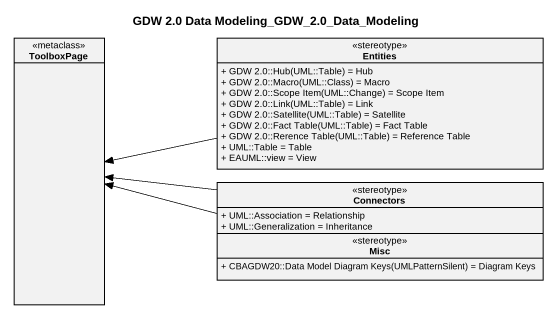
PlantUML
@startuml
title GDW 2.0 Data Modeling_GDW_2.0_Data_Modeling
hide circle
hide empty members
skinparam classAttributeIconSize 0
class ToolboxPage <<metaclass>>
class Entities <<stereotype>> {
  {field} + GDW 2.0::Hub(UML::Table) = Hub
  {field} + GDW 2.0::Macro(UML::Class) = Macro
  {field} + GDW 2.0::Scope Item(UML::Change) = Scope Item
  {field} + GDW 2.0::Link(UML::Table) = Link
  {field} + GDW 2.0::Satellite(UML::Table) = Satellite
  {field} + GDW 2.0::Fact Table(UML::Table) = Fact Table
  {field} + GDW 2.0::Rerence Table(UML::Table) = Reference Table
  + UML::Table = Table
  + EAUML::view = View
}
class Connectors <<stereotype>> {
  + UML::Association = Relationship
  + UML::Generalization = Inheritance
}
class Misc <<stereotype>> {
  {field} + CBAGDW20::Data Model Diagram Keys(UMLPatternSilent) = Diagram Keys
}
Entities -left-> ToolboxPage
Connectors -left-> ToolboxPage
Misc -left-> ToolboxPage
@enduml
